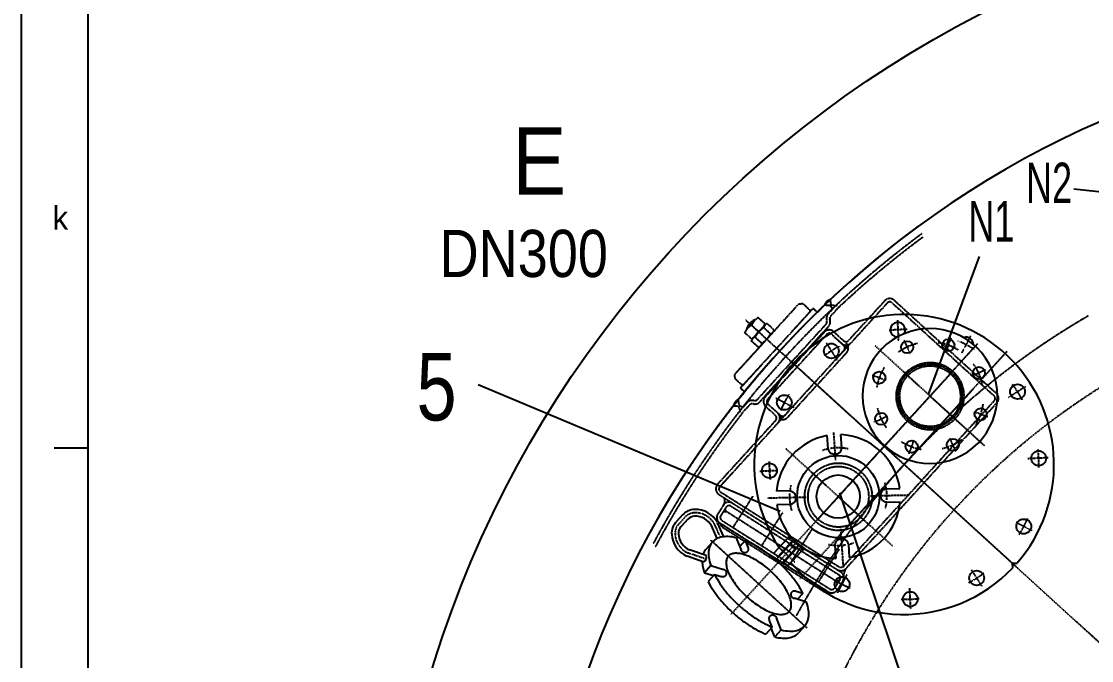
# Model space of a CAD drawing. Extents: x 77471 to 85881, y 26709 to 38599.
# Drawn here: x 77472 to 79060, y 30154 to 31102 of the extents above; entities that cross this region are included whole.
import ezdxf
from ezdxf.enums import TextEntityAlignment as Align

# ---------------------------------------------------------------- set-up
doc = ezdxf.new("R2010")
doc.units = 0
doc.header["$MEASUREMENT"] = 0
doc.linetypes.add('DASHDOT', pattern=[1, 0.5, -0.25, 0, -0.25])
doc.linetypes.add('HIDDEN', pattern=[0.375, 0.25, -0.125])
for name, color, linetype in [('1', 7, 'CONTINUOUS'), ('10', 7, 'CONTINUOUS'), ('11', 7, 'CONTINUOUS'), ('15', 7, 'CONTINUOUS'), ('22', 7, 'CONTINUOUS'), ('23', 7, 'CONTINUOUS')]:
    doc.layers.add(name, color=color, linetype=linetype)
doc.styles.get("Standard").update_dxf_attribs({"font": 'txt', "height": 0.2})

msp = doc.modelspace()

# ---------------------------------------------------------------- linework, layer by layer
at = {"layer": '1', "color": 253, "linetype": 'Continuous'}
msp.add_line((77570.8, 30469), (77520.8, 30469), dxfattribs=at)
msp.add_lwpolyline([(77570.8, 26809), (85780.8, 26809), (85780.8, 38499), (77570.8, 38499), (77570.8, 26809)], dxfattribs=at)
at = {"layer": '10', "color": 3, "linetype": 'HIDDEN'}
for p, q in [((78646.1, 30675.7), (78615, 30641.6)), ((78647.5, 30675.8), (78646.1, 30675.7)), ((78651.2, 30672.4), (78647.5, 30675.8)), ((78546, 30659.9), (78641.3, 30573)), ((78539.6, 30559), (78570.7, 30593)), ((78539.7, 30557.5), (78539.6, 30559)), ((78543.4, 30554.2), (78539.7, 30557.5))]:
    msp.add_line(p, q, dxfattribs=at)
at = {"layer": '10', "color": 2, "linetype": 'DASHDOT'}
for p, q in [((78771.9, 30658.9), (78773.3, 30628.4)), ((78851.2, 30632.3), (78843.9, 30611.9)), ((78880.2, 30635.2), (78867.5, 30610.6)), ((78666.2, 30625.3), (78682.7, 30599.6)), ((78820.2, 30546.5), (78738.7, 30620.9)), ((78781.5, 30629.1), (78790.7, 30609.5)), ((78890.8, 30623.9), (78820.2, 30546.5)), ((78934.3, 30612.3), (78781.8, 30444.9)), ((78781.8, 30444.9), (78614.7, 30597.2)), ((78902.8, 30585.2), (78883.2, 30576.1)), ((78734.5, 30577.5), (78754.8, 30570.1)), ((78650.6, 30564.5), (79631.8, 29669.9)), ((78962.1, 30560.5), (78936.4, 30544)), ((78591.5, 30543.4), (78618.6, 30529.3)), ((78820.2, 30546.5), (78750.9, 30470.5)), ((78901.4, 30472.5), (78820.2, 30546.5)), ((78906, 30515.5), (78885.7, 30522.9)), ((78737.7, 30507.8), (78757.3, 30517)), ((78789.3, 30460.8), (78796.6, 30481.1)), ((78859, 30464), (78849.8, 30483.5)), ((78684.1, 30397.2), (78606.6, 30467.9)), ((78753, 30472.8), (78684.1, 30397.2)), ((78781.8, 30444.9), (78627.3, 30275.6)), ((78948.7, 30292.7), (78781.8, 30444.9)), ((78995.7, 30454.8), (78965.2, 30453.4)), ((78567.8, 30435.1), (78594.4, 30436.3)), ((78684.1, 30397.2), (78524.5, 30222.2)), ((78764.5, 30324), (78684.1, 30397.2)), ((78457.1, 30367.2), (78447.1, 30356.2)), ((78457.1, 30367.2), (78456.7, 30366.7)), ((78509.3, 30336.8), (78500.6, 30356.3)), ((78972, 30346.5), (78948.3, 30358.7)), ((78637.9, 30202.3), (78494.9, 30332.8)), ((78486.4, 30305), (78461.6, 30313.4)), ((78897.3, 30264.6), (78881.8, 30288.7)), ((78683.3, 30254.7), (78697.3, 30281.8)), ((78791.6, 30231), (78790.2, 30261.5))]:
    msp.add_line(p, q, dxfattribs=at)
at = {"layer": '10', "color": 52, "linetype": 'DASHDOT'}
for p, q in [((78680.4, 30451.3), (78677.5, 30492.5)), ((78636.4, 30396.1), (78578.9, 30394.8)), ((78731.8, 30398.4), (78789.4, 30399.7)), ((78687.4, 30349.6), (78691.4, 30292.2)), ((78606.7, 30312.3), (78597.3, 30320.8)), ((78606.7, 30312.3), (78619.7, 30300.4))]:
    msp.add_line(p, q, dxfattribs=at)
at = {"layer": '10', "color": 92, "linetype": 'Continuous'}
for p, q in [((78689.2, 30469.4), (78687.8, 30489.2)), ((78669.2, 30468), (78667.9, 30487.8)), ((78612.3, 30405.6), (78592.5, 30405.1)), ((78755.5, 30408.9), (78775.3, 30409.3)), ((78612.7, 30385.6), (78592.9, 30385.2)), ((78756, 30388.9), (78775.8, 30389.4)), ((78588.6, 30313.2), (78608.7, 30335.3)), ((78594.5, 30307.8), (78617.7, 30333.3)), ((78603.3, 30299.7), (78626.6, 30325.2)), ((78609.3, 30294.3), (78629.4, 30316.4)), ((78679.1, 30325.1), (78680.5, 30305.3)), ((78699.1, 30326.5), (78700.4, 30306.7)), ((78594.5, 30307.8), (78588.6, 30313.2)), ((78603.3, 30299.7), (78609.3, 30294.3))]:
    msp.add_line(p, q, dxfattribs=at)
at = {"layer": '10', "color": 3, "linetype": 'Continuous'}
for p, q in [((78453.4, 30370.6), (78443.4, 30359.6)), ((78460.8, 30363.8), (78450.8, 30352.8)), ((78453.4, 30370.6), (78453, 30370.1)), ((78460.8, 30363.8), (78460.4, 30363.4)), ((78504.6, 30335.2), (78496.1, 30354.2)), ((78514.4, 30337.7), (78505.2, 30358.3)), ((78497.8, 30330.1), (78487.1, 30318.4)), ((78532.7, 30336.1), (78540, 30318)), ((78546.1, 30331.9), (78538, 30323)), ((78546.1, 30331.9), (78550, 30322)), ((78618.6, 30332.7), (78591.6, 30303.2)), ((78488, 30309.7), (78463.2, 30318.2)), ((78626, 30326), (78599, 30296.4)), ((78620.2, 30319.7), (78612.9, 30326.4)), ((78484.8, 30300.2), (78460, 30308.7)), ((78942.4, 30298.4), (78949.5, 30298.7)), ((78942.4, 30298.4), (78942.8, 30291.3)), ((78495, 30294.8), (78485.5, 30284.3)), ((78485.5, 30284.3), (78499.1, 30280.3)), ((78495, 30294.8), (78513.7, 30289.2)), ((78500.5, 30281.9), (78491, 30271.4)), ((78500.5, 30281.9), (78510.6, 30278.9)), ((78631.8, 30253.7), (78621.6, 30256.7)), ((78631.8, 30253.7), (78623.7, 30244.9)), ((78637.2, 30240.8), (78618.5, 30246.4)), ((78586.2, 30203.7), (78576.7, 30193.3)), ((78586.2, 30203.7), (78582.2, 30213.6)), ((78599.5, 30199.5), (78592.3, 30217.6)), ((78634.5, 30205.5), (78625, 30195)), ((78590, 30189), (78584.7, 30202.2)), ((78599.5, 30199.5), (78590, 30189))]:
    msp.add_line(p, q, dxfattribs=at)
at = {"layer": '10', "color": 253, "linetype": 'Continuous'}
msp.add_lwpolyline([(77472.1, 38597.2), (85879.6, 38597.2), (85879.6, 26710.8), (77472.1, 26710.8), (77472.1, 38597.2)], dxfattribs=at)
at = {"layer": '10', "color": 92, "linetype": 'Continuous'}
for points in [[(78669.2, 30468, 0.057511), (78669.5, 30466.4, 0.055933), (78670.2, 30464.8, 0.053231), (78671.2, 30463.4, 0.050066), (78672.6, 30462.2, 0.047034), (78674.1, 30461.3, 0.044539), (78675.9, 30460.6, 0.042799), (78677.8, 30460.3, 0.041913), (78679.8, 30460.2, 0.041913), (78681.7, 30460.5, 0.042799), (78683.6, 30461.2, 0.044539), (78685.2, 30462.1, 0.047034), (78686.7, 30463.2, 0.050066), (78687.8, 30464.6, 0.053231), (78688.6, 30466.1, 0.055933), (78689.1, 30467.7, 0.057511), (78689.2, 30469.4, 0.057511)], [(78612.3, 30405.6, -0.057511), (78614, 30405.4, -0.055933), (78615.6, 30404.9, -0.053231), (78617, 30404, -0.050066), (78618.4, 30402.8, -0.047034), (78619.5, 30401.3, -0.044539), (78620.3, 30399.6, -0.042799), (78620.8, 30397.7, -0.041913), (78621, 30395.8, -0.041913), (78620.9, 30393.8, -0.042799), (78620.5, 30392, -0.044539), (78619.7, 30390.2, -0.047034), (78618.7, 30388.7, -0.050066), (78617.4, 30387.4, -0.053231), (78616, 30386.4, -0.055933), (78614.4, 30385.8, -0.057511), (78612.7, 30385.6, -0.057511)], [(78756, 30388.9, -0.057511), (78754.3, 30389.1, -0.055933), (78752.7, 30389.6, -0.053231), (78751.2, 30390.5, -0.050066), (78749.9, 30391.7, -0.047034), (78748.8, 30393.2, -0.044539), (78748, 30394.9, -0.042799), (78747.5, 30396.8, -0.041913), (78747.3, 30398.7, -0.041913), (78747.4, 30400.7, -0.042799), (78747.8, 30402.5, -0.044539), (78748.6, 30404.3, -0.047034), (78749.6, 30405.8, -0.050066), (78750.9, 30407.1, -0.053231), (78752.3, 30408.1, -0.055933), (78753.9, 30408.7, -0.057511), (78755.5, 30408.9, -0.057511)], [(78699.1, 30326.5, 0.057511), (78698.8, 30328.1, 0.055933), (78698.1, 30329.7, 0.053231), (78697.1, 30331.1, 0.050066), (78695.7, 30332.3, 0.047034), (78694.1, 30333.2, 0.044539), (78692.4, 30333.9, 0.042799), (78690.5, 30334.2, 0.041913), (78688.5, 30334.3, 0.041913), (78686.6, 30334, 0.042799), (78684.7, 30333.3, 0.044539), (78683.1, 30332.4, 0.047034), (78681.6, 30331.3, 0.050066), (78680.5, 30329.9, 0.053231), (78679.7, 30328.4, 0.055933), (78679.2, 30326.8, 0.057511), (78679.1, 30325.1, 0.057511)]]:
    msp.add_lwpolyline(points, format="xyb", dxfattribs=at)
at = {"layer": '10', "color": 3, "linetype": 'Continuous'}
for points in [[(78532.7, 30336.1, 0.050386), (78520.2, 30337.9, 0.069723), (78509.5, 30336.9, 0.093435), (78501, 30333.1, 0.105896), (78495.2, 30326.6, 0.093436), (78492.1, 30317.9, 0.069725), (78492.1, 30307.1, 0.050387), (78495, 30294.8, 0.050387)], [(78631.8, 30253.7, 0.029769), (78623.8, 30267.2, 0.025609), (78613.7, 30280.7, 0.023428), (78601.8, 30293.7, 0.022748), (78588.6, 30305.8, 0.023428), (78574.6, 30316.4, 0.025609), (78560.2, 30325.2, 0.029769), (78546.1, 30331.9, 0.029769)], [(78487.1, 30318.4, 0.046553), (78485, 30315.1, 0.043167), (78483.5, 30311.3, 0.043167)], [(78550, 30322, -0.041523), (78550.4, 30320.8, -0.042446), (78550.5, 30319.6, -0.044262), (78550.5, 30318.4, -0.04688), (78550.2, 30317.2, -0.050082), (78549.7, 30316.2, -0.053449), (78549.1, 30315.3, -0.056344), (78548.3, 30314.6, -0.058043), (78547.4, 30314.1, -0.058043), (78546.3, 30313.8, -0.056344), (78545.3, 30313.8, -0.053449), (78544.2, 30314, -0.050082), (78543.1, 30314.4, -0.04688), (78542.1, 30315.1, -0.044262), (78541.3, 30315.9, -0.042446), (78540.5, 30316.9, -0.041523), (78540, 30318, -0.041523)], [(78482.2, 30301.1, 0.041673), (78483.1, 30293.1, 0.033389), (78485.5, 30284.3, 0.033389)], [(78510.6, 30278.9, 0.041523), (78511.9, 30278.6, 0.042446), (78513.1, 30278.6, 0.044262), (78514.3, 30278.7, 0.04688), (78515.4, 30279.1, 0.050082), (78516.4, 30279.7, 0.053449), (78517.3, 30280.4, 0.056344), (78517.9, 30281.3, 0.058043), (78518.3, 30282.2, 0.058043), (78518.5, 30283.3, 0.056344), (78518.4, 30284.4, 0.053449), (78518.1, 30285.4, 0.050082), (78517.6, 30286.4, 0.04688), (78516.9, 30287.4, 0.044262), (78515.9, 30288.1, 0.042446), (78514.9, 30288.8, 0.041523), (78513.7, 30289.2, 0.041523)], [(78491, 30271.4, 0.029769), (78498.9, 30258, 0.025609), (78509, 30244.5, 0.023427), (78520.9, 30231.5, 0.022748), (78534.1, 30219.4, 0.023427), (78548.1, 30208.8, 0.025609), (78562.5, 30200, 0.029769), (78576.7, 30193.3, 0.029769)], [(78500.5, 30281.9, 0.029769), (78508.4, 30268.4, 0.025609), (78518.5, 30254.9, 0.023427), (78530.4, 30241.9, 0.022748), (78543.6, 30229.9, 0.023427), (78557.7, 30219.2, 0.025609), (78572, 30210.4, 0.029769), (78586.2, 30203.7, 0.029769)], [(78621.6, 30256.7, 0.041523), (78620.4, 30257, 0.042446), (78619.1, 30257, 0.044262), (78617.9, 30256.9, 0.04688), (78616.8, 30256.5, 0.050082), (78615.8, 30256, 0.053449), (78615, 30255.2, 0.056344), (78614.3, 30254.4, 0.058043), (78613.9, 30253.4, 0.058043), (78613.7, 30252.3, 0.056344), (78613.8, 30251.3, 0.053449), (78614.1, 30250.2, 0.050082), (78614.6, 30249.2, 0.04688), (78615.4, 30248.3, 0.044262), (78616.3, 30247.5, 0.042446), (78617.4, 30246.8, 0.041523), (78618.5, 30246.4, 0.041523)], [(78599.5, 30199.5, 0.050387), (78612.1, 30197.7, 0.069724), (78622.8, 30198.8, 0.093435), (78631.2, 30202.6, 0.105895), (78637.1, 30209, 0.093435), (78640.1, 30217.7, 0.069724), (78640.1, 30228.5, 0.050386), (78637.2, 30240.8, 0.050386)], [(78582.2, 30213.6, -0.041523), (78581.9, 30214.8, -0.042446), (78581.7, 30216, -0.044262), (78581.8, 30217.2, -0.04688), (78582, 30218.4, -0.050082), (78582.5, 30219.4, -0.053449), (78583.1, 30220.3, -0.056344), (78583.9, 30221, -0.058043), (78584.9, 30221.5, -0.058043), (78585.9, 30221.8, -0.056344), (78587, 30221.8, -0.053449), (78588.1, 30221.6, -0.050082), (78589.1, 30221.2, -0.04688), (78590.1, 30220.6, -0.044262), (78591, 30219.7, -0.042446), (78591.7, 30218.7, -0.041523), (78592.3, 30217.6, -0.041523)], [(78590, 30189, 0.043176), (78601.1, 30187.3, 0.057281), (78610.8, 30187.8, 0.075416), (78618.8, 30190.4, 0.090476), (78625, 30195, 0.090476)]]:
    msp.add_lwpolyline(points, format="xyb", dxfattribs=at)
msp.add_lwpolyline([(78548.6, 30248.6, 0.021125), (78557.7, 30241, 0.022523), (78567.2, 30234.4, 0.025656), (78576.6, 30229, 0.031349), (78585.6, 30225.2, 0.041226), (78593.9, 30223, 0.058021), (78601.1, 30222.5, 0.083843), (78606.9, 30223.8, 0.109699), (78611.2, 30226.7, 0.109699), (78613.7, 30231.2, 0.083843), (78614.5, 30237.2, 0.058021), (78613.3, 30244.3, 0.041226), (78610.4, 30252.3, 0.031349), (78605.7, 30260.9, 0.025656), (78599.5, 30269.8, 0.022523), (78592.1, 30278.6, 0.021125), (78583.6, 30287, 0.021125), (78574.5, 30294.7, 0.022523), (78565, 30301.3, 0.025656), (78555.6, 30306.6, 0.031349), (78546.6, 30310.4, 0.041226), (78538.4, 30312.6, 0.058021), (78531.2, 30313.1, 0.083843), (78525.3, 30311.9, 0.109699), (78521, 30308.9, 0.109699), (78518.5, 30304.4, 0.083843), (78517.8, 30298.4, 0.058021), (78518.9, 30291.3, 0.041226), (78521.9, 30283.3, 0.031349), (78526.5, 30274.7, 0.025656), (78532.7, 30265.8, 0.022523), (78540.2, 30257, 0.021125)], format="xyb", close=True, dxfattribs=at)
for centre, radius in [((79631.8, 29669.9), 1620), ((78673.9, 30613.3), 11), ((78786.3, 30618.9), 9), ((78847.4, 30621.8), 9), ((78892.7, 30580.5), 9), ((78745, 30573.7), 9), ((78950.2, 30552.8), 11), ((78604.1, 30536.8), 11), ((78747.8, 30512.5), 9), ((78895.5, 30519.3), 9), ((78793.1, 30471.3), 9), ((78854.2, 30474.1), 9), ((78981.5, 30454.1), 11), ((78582, 30435.7), 11), ((78959.4, 30353), 11), ((78889.6, 30276.5), 11), ((78689.8, 30267.3), 11), ((78791, 30245.1), 11)]:
    msp.add_circle(centre, radius, dxfattribs=at)
at = {"layer": '10', "color": 3, "linetype": 'HIDDEN'}
msp.add_circle((78820.2, 30546.5), 47.4, dxfattribs=at)
at = {"layer": '10', "color": 92, "linetype": 'Continuous'}
for radius in [61, 32.1]:
    msp.add_circle((78684.1, 30397.2), radius, dxfattribs=at)
at = {"layer": '10', "color": 3, "linetype": 'Continuous'}
for centre, radius, start, end in [((79631.8, 29669.9), 1400, 189.625, 170.375), ((78781.8, 30444.9), 222.5, 318.9856, 213.5942), ((78772.5, 30644.7), 11, 327.7204, 264.1002), ((78820.2, 30546.5), 100, 28.3917, 28.363), ((78873.7, 30622.6), 11, 2.3375, 107.487), ((78471.5, 30353.2), 25, 91.6513, 137.64), ((78471.9, 30340.4), 37.8, 28.8849, 91.6513), ((78471.5, 30353.2), 15, 91.6513, 137.64), ((78471.9, 30340.4), 27.8, 28.8849, 91.6513), ((78461.9, 30342.7), 25, 137.64, 183.6287), ((78461.9, 30342.7), 15, 137.64, 183.6287), ((78474.7, 30343.5), 37.8, 183.6287, 246.3951), ((78474.7, 30343.5), 27.8, 183.6287, 246.3951), ((78781.8, 30444.9), 222.5, 215.7085, 215.9754), ((78480, 30307.2), 8.43, 304.7964, 17.5488), ((78781.8, 30444.9), 222.5, 218.5948, 218.8154), ((78781.8, 30444.9), 222.5, 220.9294, 316.3179)]:
    msp.add_arc(centre, radius, start, end, dxfattribs=at)
at = {"layer": '10', "color": 3, "linetype": 'HIDDEN'}
msp.add_arc((79631.8, 29669.9), 1150.3, 120.1099, 151.4077, dxfattribs=at)
at = {"layer": '10', "color": 2, "linetype": 'DASHDOT'}
for centre, radius, start, end in [((78781.8, 30444.9), 200, 88.717, 96.3597), ((78781.8, 30444.9), 200, 118.717, 126.3597), ((78820.2, 30546.5), 80, 103.2022, 126.0747), ((78820.2, 30546.5), 80, 58.2022, 81.0747), ((78781.8, 30444.9), 200, 58.717, 66.3597), ((78820.2, 30546.5), 80, 148.2022, 171.0747), ((78820.2, 30546.5), 80, 13.2022, 36.0747), ((78781.8, 30444.9), 200, 28.717, 36.3597), ((78781.8, 30444.9), 200, 148.717, 156.3597), ((78820.2, 30546.5), 80, 193.2022, 216.0747), ((78820.2, 30546.5), 80, 328.2022, 351.0747), ((78820.2, 30546.5), 80, 238.2022, 261.0747), ((78820.2, 30546.5), 80, 283.2022, 306.0747), ((78781.8, 30444.9), 200, 358.717, 6.3597), ((78781.8, 30444.9), 200, 178.717, 186.3597), ((78471.5, 30353.2), 20, 91.6513, 137.64), ((78471.9, 30340.4), 32.8, 28.8849, 91.6513), ((78781.8, 30444.9), 200, 328.717, 336.3597), ((78461.9, 30342.7), 20, 137.64, 183.6287), ((78474.7, 30343.5), 32.8, 183.6287, 246.3951), ((78781.8, 30444.9), 200, 298.717, 306.3597), ((78781.8, 30444.9), 200, 239.3711, 246.3597), ((78781.8, 30444.9), 200, 268.717, 276.3597)]:
    msp.add_arc(centre, radius, start, end, dxfattribs=at)
at = {"layer": '10', "color": 92, "linetype": 'Continuous'}
for start, end in [(7.5561, 87.7238), (100.2011, 175.0791), (187.5562, 267.7239), (280.2011, 355.0791)]:
    msp.add_arc((78684.1, 30397.2), 92, start, end, dxfattribs=at)
at = {"layer": '10', "color": 52, "linetype": 'DASHDOT'}
for start, end in [(101.8956, 108.839), (78.2398, 99.1558), (166.441, 173.3844), (356.1242, 17.0402), (176.1242, 197.0402), (346.441, 353.3844), (258.2398, 279.1558), (281.8956, 288.839)]:
    msp.add_arc((78684.1, 30397.2), 72.3, start, end, dxfattribs=at)
at = {"layer": '10', "color": 217, "linetype": 'Continuous'}
msp.add_point((78684.1, 30397.2), dxfattribs=at)
msp.add_point((78684.1, 30397.2), dxfattribs=at)
at = {"layer": '10', "color": 3, "linetype": 'Continuous'}
for points in [[(78617.7, 30333.3), (78608.7, 30335.3), (78609.7, 30343.2)], [(78626.6, 30325.2), (78629.4, 30316.4), (78637.2, 30318.1)]]:
    msp.add_solid(points, dxfattribs=at)
at = {"layer": '11', "color": 3, "linetype": 'HIDDEN'}
for p in [(78681.4, 30680.7), (78537.9, 30523.4)]:
    msp.add_point(p, dxfattribs=at)
at = {"layer": '15', "color": 1, "linetype": 'Continuous'}
for p, q in [((79219.3, 30834.1), (79033.5, 30853)), ((78818.1, 30548.5), (78893.5, 30753.3)), ((78597.9, 30375.3), (78150, 30563)), ((78686.2, 30403), (78783.1, 30114.7))]:
    msp.add_line(p, q, dxfattribs=at)
at = {"layer": '22', "color": 3, "linetype": 'HIDDEN'}
for p, q in [((78584.8, 30638.2), (78625.9, 30683.3)), ((78625.9, 30683.3), (78631.6, 30683.5)), ((78631.6, 30683.5), (78641.9, 30674.1)), ((78663.7, 30681.6), (78654.8, 30671.8)), ((78753.1, 30687.7), (78699.2, 30628.6)), ((78756.8, 30684.3), (78702.9, 30625.2)), ((78915.4, 30546.5), (78763.9, 30684.6)), ((78918.7, 30550.2), (78767.2, 30688.3)), ((78646.1, 30675.7), (78592.9, 30617.3)), ((78642.1, 30671.3), (78627.3, 30655.1)), ((78641.9, 30674.1), (78642.1, 30671.3)), ((78647.5, 30675.8), (78646.1, 30675.7)), ((78651.9, 30671.7), (78647.5, 30675.8)), ((78675.1, 30674.9), (78669.1, 30668.3)), ((78678.8, 30671.5), (78672.8, 30664.9)), ((78683.9, 30677.1), (78678.8, 30671.5)), ((78549.5, 30646.7), (78554.6, 30652.2)), ((78554.6, 30652.2), (78561.3, 30659.6)), ((78554.6, 30652.2), (78559.6, 30657.8)), ((78565.5, 30642.2), (78555.3, 30651.6)), ((78559.7, 30659), (78560.3, 30658.5)), ((78575.6, 30653.3), (78565.4, 30662.6)), ((78575.4, 30651.6), (78566.3, 30641.6)), ((78583.8, 30638.5), (78573.4, 30648)), ((78589, 30644.3), (78578.7, 30653.7)), ((78666.1, 30653.1), (78615, 30597.1)), ((78669.8, 30649.7), (78618.7, 30593.7)), ((78669.8, 30649.7), (78633.9, 30610.3)), ((78555.4, 30631.2), (78545.2, 30640.5)), ((78548.3, 30646.5), (78548.9, 30646)), ((78557.1, 30631.5), (78566.3, 30641.6)), ((78570.9, 30624.4), (78560.6, 30633.8)), ((78589.2, 30643), (78578.1, 30630.8)), ((78587.2, 30640.8), (78578.1, 30630.8)), ((78586.2, 30638.2), (78586.2, 30639.7)), ((78619.5, 30593.1), (78663.4, 30641.2)), ((78667, 30637.7), (78623.2, 30589.7)), ((78645.7, 30623.3), (78662.6, 30641.9)), ((78663.3, 30641.1), (78647, 30623.3)), ((78696.2, 30617.8), (78674, 30638)), ((78677.4, 30641.7), (78692.2, 30628.3)), ((78571.4, 30623.4), (78530.2, 30578.3)), ((78570.7, 30622.7), (78536.5, 30585.2)), ((78539.6, 30558.9), (78592.9, 30617.3)), ((78555.1, 30605.6), (78570.7, 30622.7)), ((78565.7, 30618.7), (78555.3, 30628.1)), ((78567, 30618.6), (78578.1, 30630.8)), ((78681, 30631.7), (78696.2, 30617.8)), ((78683.7, 30604.1), (78696.2, 30617.8)), ((78692.5, 30621.2), (78688.8, 30624.6)), ((78689.2, 30610.1), (78696.2, 30617.8)), ((78696.3, 30617.9), (78690, 30623.6)), ((78696.9, 30618.7), (78692.9, 30622.3)), ((78693, 30614.3), (78702.9, 30625.2)), ((78694.2, 30615.7), (78693.9, 30616)), ((78695.6, 30617.2), (78694, 30618.6)), ((78694.9, 30616.4), (78694.1, 30617.2)), ((78697.6, 30619.4), (78694.8, 30622)), ((78698.3, 30620.1), (78696.3, 30622)), ((78699, 30620.9), (78697.5, 30622.2)), ((78699.6, 30621.6), (78698.7, 30622.5)), ((78700.3, 30622.4), (78699.7, 30622.9)), ((78701, 30623.1), (78700.7, 30623.4)), ((78649, 30566.1), (78693, 30614.3)), ((78696.5, 30610.8), (78652.7, 30562.7)), ((78564, 30541.1), (78615, 30597.1)), ((78567.7, 30537.7), (78618.7, 30593.7)), ((78575.7, 30545), (78619.5, 30593.1)), ((78623.2, 30589.7), (78579.4, 30541.7)), ((78530.2, 30578.3), (78530.5, 30572.7)), ((78530.5, 30572.7), (78540.9, 30563.2)), ((78543.7, 30563.4), (78558.4, 30579.5)), ((78853.1, 30582.1), (78752.6, 30472)), ((78805.2, 30560.1), (78780, 30583.1)), ((78539.7, 30557.5), (78539.6, 30558.9)), ((78544.1, 30553.5), (78539.7, 30557.5)), ((78540.9, 30563.2), (78543.7, 30563.4)), ((78574.9, 30545.7), (78591.8, 30564.2)), ((78574.9, 30545.7), (78589.5, 30561.7)), ((78605.2, 30518.1), (78649, 30566.1)), ((78608.9, 30514.7), (78652.7, 30562.7)), ((78883.6, 30556.2), (78781.9, 30444.6)), ((78884.5, 30557.1), (78782.7, 30445.6)), ((78535.4, 30540.9), (78544.3, 30550.7)), ((78543.1, 30530.1), (78549.2, 30536.7)), ((78807.9, 30421.3), (78915.7, 30539.4)), ((78820.4, 30546.2), (78864.5, 30506)), ((78541.8, 30521.2), (78546.8, 30526.8)), ((78546.8, 30526.8), (78552.9, 30533.4)), ((78591.1, 30517.5), (78574.6, 30532.4)), ((78579.7, 30534.6), (78594.5, 30521.1)), ((78594.5, 30521.1), (78598.2, 30517.8)), ((78811.6, 30417.9), (78919.4, 30536.1)), ((78591.4, 30510.4), (78505, 30415.6)), ((78595.1, 30507), (78508.3, 30411.8)), ((78595.1, 30507), (78605.2, 30518.1)), ((78601.7, 30514.2), (78595.9, 30519.5)), ((78597, 30509), (78596.7, 30509.3)), ((78597.7, 30509.8), (78597.1, 30510.3)), ((78601, 30513.5), (78597.2, 30517)), ((78598.3, 30510.5), (78597.4, 30511.3)), ((78600.3, 30512.7), (78597.6, 30515.2)), ((78599.7, 30512), (78597.7, 30513.8)), ((78599, 30511.3), (78597.7, 30512.5)), ((78602.4, 30515), (78600.6, 30516.5)), ((78603, 30515.7), (78602.2, 30516.5)), ((78603.7, 30516.4), (78603.3, 30516.8)), ((78577.2, 30494.7), (78579.9, 30497.7)), ((78651.9, 30361.5), (78752.3, 30471.6)), ((78681.6, 30334.7), (78782.1, 30444.8)), ((78666.4, 30413.3), (78644.5, 30433.2)), ((78807.9, 30421.2), (78691.8, 30293.9)), ((78811.6, 30417.9), (78695.5, 30290.6)), ((78507, 30400.4), (78687.8, 30285.6)), ((78509.3, 30404.2), (78685.4, 30293)), ((78528.1, 30351.3), (78557.6, 30397.8)), ((78684.3, 30397), (78724, 30360.7)), ((78513.5, 30384.3), (78505.5, 30371.6)), ((78510.8, 30380.1), (78505.5, 30371.6)), ((78517.8, 30381.7), (78509.7, 30368.9)), ((78515.6, 30378.2), (78518.4, 30376.5)), ((78516.1, 30379.1), (78517, 30378.5)), ((78524.7, 30383.3), (78685.1, 30281.3)), ((78511.3, 30362), (78671.7, 30260.2)), ((78519.3, 30374.7), (78513.5, 30374.9)), ((78514, 30375.7), (78515.3, 30374.9)), ((78514.5, 30376.5), (78517.3, 30374.8)), ((78515.1, 30377.4), (78519.3, 30374.7)), ((78519.3, 30374.7), (78683.9, 30270.2)), ((78601.2, 30373.2), (78570.4, 30324.6)), ((78508.6, 30357.8), (78669, 30256)), ((78645, 30348.8), (78612.6, 30297.8)), ((78685.4, 30319.3), (78654.8, 30271)), ((78683.9, 30270.2), (78678.5, 30261.7)), ((78683.9, 30270.2), (78678.5, 30261.6)), ((78686.7, 30274.5), (78678.6, 30261.8)), ((78683.9, 30270.2), (78678.6, 30261.8)), ((78683.9, 30270.2), (78679.7, 30272.9)), ((78679.7, 30272.9), (78682.4, 30267.8)), ((78679.7, 30272.9), (78685.5, 30272.6)), ((78683.4, 30269.4), (78680.6, 30271.1)), ((78682.9, 30268.5), (78681.6, 30269.3)), ((78684.5, 30271), (78681.7, 30272.8)), ((78690.8, 30271.8), (78682.8, 30259.1)), ((78686.6, 30274.4), (78683.9, 30270.2)), ((78685, 30271.9), (78684.2, 30272.4)), ((78690.8, 30271.8), (78688.2, 30267.5))]:
    msp.add_line(p, q, dxfattribs=at)
for points in [[(78672.3, 30689.5, 0.245127), (78663.7, 30681.6), (78663.7, 30681.6), (78671.5, 30681), (78673, 30679.6), (78675.1, 30674.9), (78675.1, 30674.9), (78679.6, 30679.8), (78679.6, 30679.8), (78674.7, 30681.3), (78673.4, 30682.7), (78672.3, 30689.5)], [(78672.3, 30689.5, 0.245127), (78663.7, 30681.6), (78663.7, 30681.6), (78671.5, 30681), (78673, 30679.6), (78675.1, 30674.9), (78675.1, 30674.9), (78679.6, 30679.8), (78679.6, 30679.8), (78674.7, 30681.3), (78673.4, 30682.7), (78672.3, 30689.5)], [(78528.4, 30531.6, -0.245127), (78535.4, 30540.9), (78535.4, 30540.9), (78536.7, 30533.2), (78538.2, 30531.9), (78543.1, 30530.1), (78543.1, 30530.1), (78538.6, 30525.3), (78538.6, 30525.3), (78536.7, 30529.9), (78535.1, 30531.1), (78528.4, 30531.6)], [(78528.4, 30531.6, -0.245127), (78535.4, 30540.9), (78535.4, 30540.9), (78536.7, 30533.2), (78538.2, 30531.9), (78543.1, 30530.1), (78543.1, 30530.1), (78538.6, 30525.3), (78538.6, 30525.3), (78536.7, 30529.9), (78535.1, 30531.1), (78528.4, 30531.6)], [(78509.7, 30368.9, 0.414277), (78511.3, 30362), (78511.3, 30362, -0.414277), (78509.7, 30368.9), (78509.7, 30368.9), (78509.7, 30368.9)], [(78509.7, 30368.9, 0.414277), (78511.3, 30362), (78511.3, 30362, -0.414277), (78509.7, 30368.9), (78509.7, 30368.9), (78509.7, 30368.9)]]:
    msp.add_lwpolyline(points, format="xyb", dxfattribs=at)
msp.add_lwpolyline([(78538.6, 30525.3), (78536.7, 30529.9), (78535.1, 30531.1), (78528.4, 30531.6)], dxfattribs=at)
msp.add_lwpolyline([(78538.6, 30525.3), (78536.7, 30529.9), (78535.1, 30531.1), (78528.4, 30531.6)], dxfattribs=at)
for points in [[(78511.4, 30352.5), (78508.6, 30357.8), (78508.6, 30357.8), (78511.4, 30352.5), (78663, 30256.3), (78669, 30256), (78508.6, 30357.8), (78508.6, 30357.8), (78511.4, 30352.5), (78511.4, 30352.5)], [(78508.6, 30357.8), (78511.4, 30352.5), (78663, 30256.3), (78669, 30256)]]:
    msp.add_lwpolyline(points, close=True, dxfattribs=at)
for centre, radius in [((78820.4, 30546.2), 50), ((78820.4, 30546.2), 45), ((78684.3, 30397), 50), ((78684.3, 30397), 45)]:
    msp.add_circle(centre, radius, dxfattribs=at)
for centre, radius, start, end in [((79631.8, 29669.9), 1400, 126.2543, 137.637), ((79631.8, 29669.9), 1388, 126.4074, 137.637), ((79631.8, 29669.9), 1383, 126.4721, 133.2618), ((78760.5, 30681), 10, 47.64, 137.6446), ((78760.5, 30681), 5, 47.64, 137.6458), ((78653.3, 30673.2), 2, 227.64, 317.64), ((78676.5, 30661.5), 10, 137.64, 201.7283), ((78676.5, 30661.4), 5, 132.4218, 199.5066), ((79264.6, 30004.8), 892, 131.5702, 131.5706), ((78570.7, 30627.4), 28.6, 122.4567, 152.8233), ((78567.4, 30640.6), 20, 107.6662, 167.6629), ((78580.8, 30638.5), 28.6, 122.4567, 152.8233), ((78550.2, 30666.4), 28.6, 302.4567, 332.8233), ((78607.3, 30602.8), 56.5, 126.861, 136.6272), ((78581.2, 30646.1), 7.95, 108.2836, 166.6267), ((78662.4, 30656.4), 5, 317.64, 23.6736), ((78662.4, 30656.4), 9.97, 317.64, 19.5066), ((78563.1, 30626.3), 7.95, 108.6533, 166.9964), ((78540, 30655.3), 28.6, 302.4567, 332.8233), ((78608.7, 30604.3), 56.5, 138.6528, 148.419), ((78535.7, 30668.1), 56.5, 318.6528, 328.419), ((78581.3, 30646.1), 7.95, 288.6533, 346.9964), ((78670.7, 30634.4), 10, 47.64, 137.64), ((78670.7, 30634.4), 5, 47.64, 137.64), ((78563.2, 30626.2), 7.95, 288.2836, 346.6267), ((78537, 30669.6), 56.5, 306.861, 316.6272), ((78695.5, 30632), 10, 227.64, 317.6456), ((78695.5, 30632), 5, 227.64, 317.6445), ((78689.1, 30617.5), 5, 317.64, 47.64), ((78689.1, 30617.5), 10, 317.64, 47.64), ((79631.9, 29670), 1400, 137.6432, 151.4627), ((79631.9, 29670), 1388, 137.6432, 151.7407), ((78542.8, 30552), 2, 317.64, 47.64), ((78556.6, 30530), 10, 73.5517, 137.64), ((78560.3, 30544.5), 9.97, 255.5151, 317.64), ((78560.3, 30544.5), 5, 251.6064, 317.64), ((78583.1, 30538.3), 10, 137.64, 227.64), ((78583.1, 30538.3), 5, 137.64, 227.64), ((78912, 30542.8), 5, 317.64, 47.64), ((78912, 30542.8), 10, 317.64, 47.64), ((79631.9, 29670), 1383, 142.0182, 151.8581), ((79264.6, 30004.9), 892, 143.7094, 143.7098), ((78556.5, 30530), 5, 75.5151, 137.64), ((78587.7, 30513.7), 10, 317.64, 47.64), ((78587.7, 30513.7), 5, 317.64, 47.64), ((78601.5, 30521.4), 5, 227.64, 317.64), ((78601.5, 30521.4), 10, 257.6466, 317.64), ((78512.4, 30408.8), 10, 137.6407, 237.5683), ((78512, 30408.4), 5, 137.6389, 237.7505), ((78506, 30390.9), 10, 318.8178, 27.7537), ((78522, 30378.9), 10, 57.6428, 147.5842), ((78522, 30378.9), 5, 57.6383, 147.6161), ((78513.9, 30366.3), 10, 147.5841, 237.63), ((78688.1, 30297.3), 10, 237.6619, 317.64), ((78688.1, 30297.3), 5, 237.5127, 317.64), ((78682.4, 30277.1), 10, 327.5839, 57.6368), ((78713.8, 30278.7), 21.8, 147.036, 177.2159), ((78682.4, 30277.1), 5, 327.6305, 57.6427), ((78674.4, 30264.5), 10, 237.6333, 327.5901), ((78674.3, 30264.4), 5, 237.6389, 327.648), ((78674.3, 30264.4), 5, 237.6252, 327.6283), ((78674.3, 30264.4), 5, 237.6228, 327.6258), ((78674.3, 30264.4), 5, 237.6135, 327.6318)]:
    msp.add_arc(centre, radius, start, end, dxfattribs=at)
at = {"layer": '22', "color": 1, "linetype": 'DASHDOT'}
msp.add_arc((79631.8, 29669.9), 1050, 149.6738, 149.6598, dxfattribs=at)
at = {"layer": '23', "color": 3, "linetype": 'HIDDEN'}
msp.add_line((78527.5, 30432.8), (78508.7, 30412.2), dxfattribs=at)
msp.add_lwpolyline([(78679.7, 30272.9), (78685.5, 30272.6), (78686.6, 30274.4)], dxfattribs=at)

# ---------------------------------------------------------------- texts
at = {"layer": '1', "color": 253, "linetype": 'Continuous'}
msp.add_text('k', height=35, dxfattribs=at).set_placement((77518.1, 30793.1))
at = {"layer": '15', "color": 1, "linetype": 'Continuous'}
for s, height, width, p in [('E', 100, 0.900018, (78200.3, 30845.1)), ('DN300', 70, 0.857143, (78092.6, 30722.9))]:
    msp.add_text(s, height=height, dxfattribs=dict(at, width=width)).set_placement(p)
at = {"layer": '15', "color": 1, "linetype": 'Continuous', "width": 0.666667}
for s, p in [('N2', (78962.7, 30862.5)), ('N1', (78877.1, 30805.5))]:
    msp.add_text(s, height=60, dxfattribs=at).set_placement(p, align=Align.MIDDLE_LEFT)
at = {"layer": '15', "color": 1, "linetype": 'Continuous', "width": 0.79999}
msp.add_text('5', height=100, dxfattribs=at).set_placement((78088.1, 30510.2), align=Align.CENTER)

doc.saveas('drawing.dxf')
